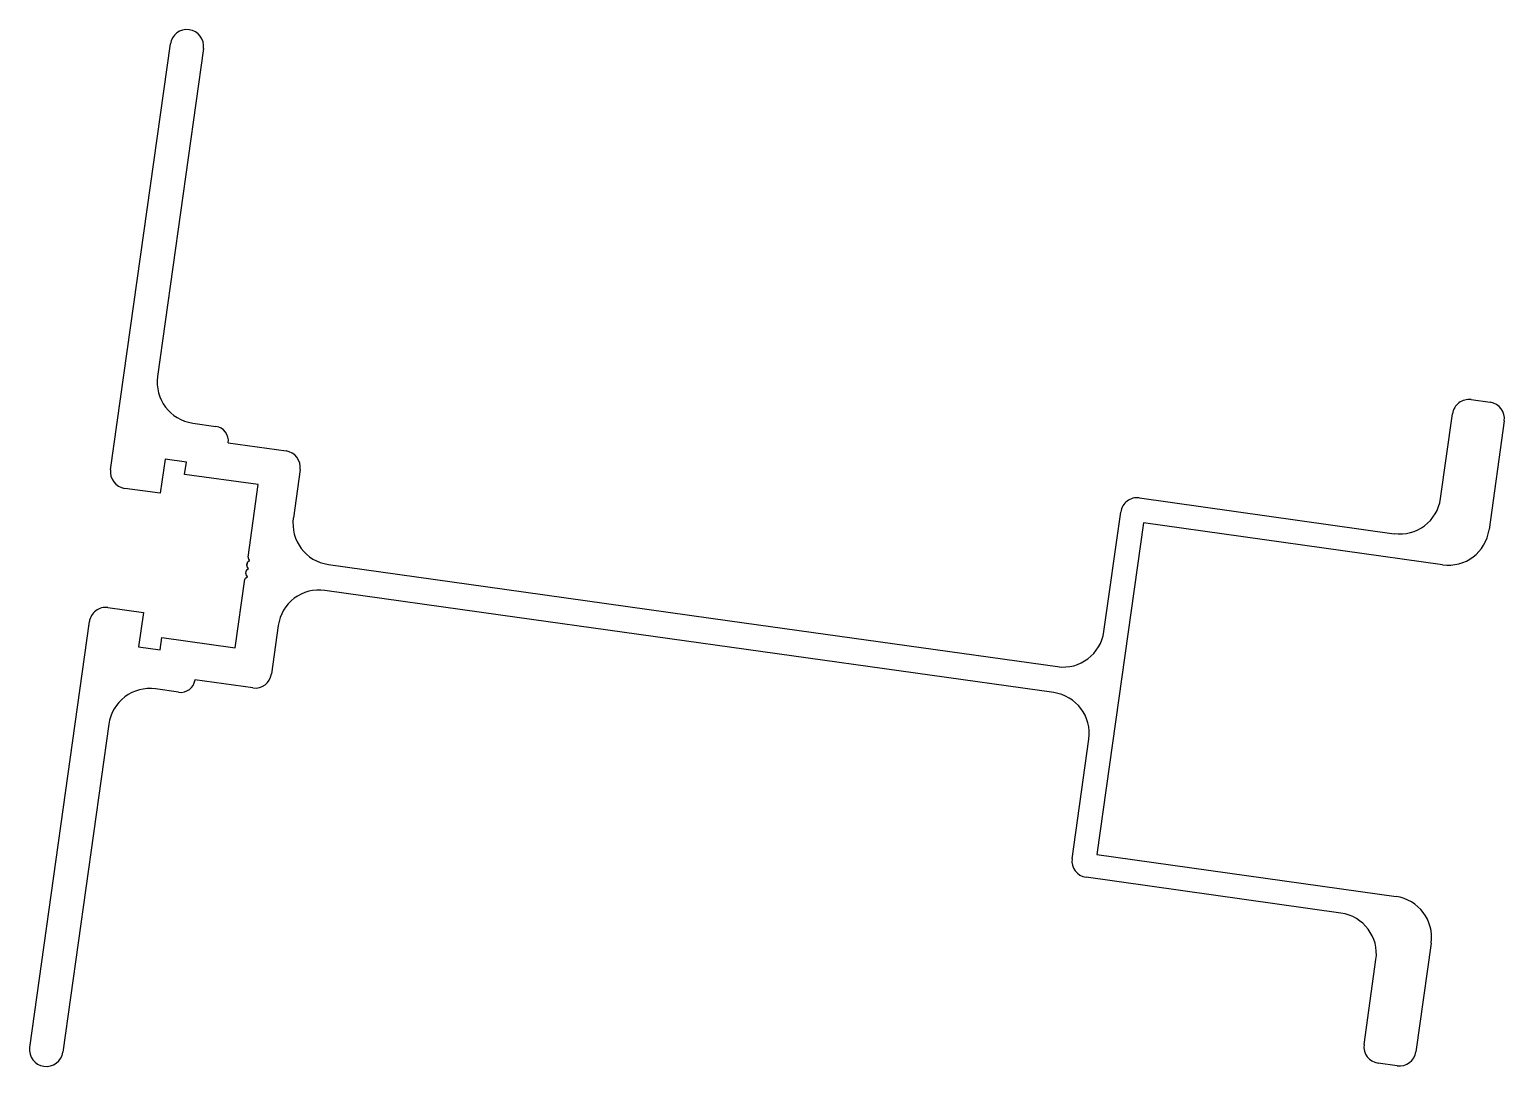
# Model space of a CAD drawing. Header units: inches. Extents: x -91 to 88, y -2 to 124.
import ezdxf

# ---------------------------------------------------------------- set-up
doc = ezdxf.new("R2010")
doc.units = ezdxf.units.IN
doc.header["$MEASUREMENT"] = 0

msp = doc.modelspace()

# ---------------------------------------------------------------- linework, layer by layer
at = {"color": 7}
for p, q in [((-81.55, 70.4), (-74.3, 122.06)), ((-70.27, 121.49), (-75.85, 81.7)), ((83.51, 78.9), (85.84, 78.58)), ((79.81, 66.9), (81.25, 77.2)), ((-71.59, 76.05), (-68.79, 75.66)), ((87.54, 76.32), (85.69, 63.13)), ((-67.28, 73.67), (-60.26, 72.68)), ((-74.95, 71.7), (-75.54, 67.54)), ((-72.36, 71.33), (-74.95, 71.7)), ((-72.57, 69.84), (-72.36, 71.33)), ((-63.64, 68.59), (-72.57, 69.84)), ((-58.56, 70.43), (-59.38, 64.55)), ((-75.54, 67.54), (-79.84, 68.14)), ((-64.88, 59.79), (-63.64, 68.59)), ((43.26, 66.98), (74.16, 62.64)), ((38.97, 50.77), (41, 65.27)), ((43.76, 63.96), (38.12, 23.71)), ((80.05, 58.87), (43.76, 63.96)), ((-65.02, 58.8), (-64.98, 59.09)), ((-64.98, 59.09), (-65.02, 58.8)), ((-65.02, 58.8), (-64.98, 59.09)), ((-64.98, 59.09), (-65.02, 58.8)), ((-65.02, 58.8), (-64.98, 59.09)), ((-64.88, 59.26), (-64.68, 59.4)), ((-64.68, 59.42), (-64.83, 59.61)), ((-65.16, 57.28), (-64.96, 57.42)), ((-65.15, 57.81), (-65.11, 58.1)), ((-64.96, 57.43), (-65.11, 57.63)), ((-65.02, 58.8), (-65.02, 58.8)), ((-65.02, 58.27), (-64.82, 58.41)), ((-64.82, 58.43), (-64.97, 58.62)), ((-55.13, 58.91), (-33.78, 55.91)), ((-66.42, 48.79), (-65.25, 57.11)), ((-65.25, 57.11), (-65.25, 57.11)), ((-65.25, 57.11), (-65.25, 57.11)), ((-34.23, 52.77), (-55.57, 55.76)), ((-33.78, 55.91), (-6.43, 52.08)), ((-91.37, 0.32), (-84.13, 51.97)), ((-81.87, 53.67), (-77.56, 53.07)), ((-77.56, 53.07), (-78.15, 48.91)), ((32.88, 43.36), (-34.23, 52.77)), ((-6.43, 52.08), (33.32, 46.51)), ((-61.21, 51.5), (-62.04, 45.63)), ((-78.15, 48.91), (-75.55, 48.55)), ((-75.55, 48.55), (-75.34, 50.04)), ((-75.34, 50.04), (-66.42, 48.79)), ((-64.29, 43.92), (-71.32, 44.91)), ((-73.31, 43.41), (-76.12, 43.8)), ((-81.76, 39.54), (-87.34, -0.25)), ((35.1, 23.21), (37.14, 37.71)), ((38.12, 23.71), (74.41, 18.62)), ((67.71, 16.61), (36.8, 20.95)), ((78.66, 12.98), (76.81, -0.21)), ((70.53, 0.67), (71.97, 10.97)), ((74.56, -1.92), (72.23, -1.59))]:
    msp.add_line(p, q, dxfattribs=at)
for centre, radius, start, end in [((-72.29, 121.77), 2.03, 352.02, 172.02), ((-70.9, 81.01), 5, 172.02, 262.02), ((83.24, 76.92), 2, 82.02, 172.02), ((85.56, 76.6), 2, 352.02, 82.02), ((-69.03, 73.91), 1.77, 352.02, 82.02), ((-60.54, 70.7), 2, 352.02, 82.02), ((-79.57, 70.12), 2, 172.02, 262.02), ((42.98, 65), 2, 82.02, 172.02), ((74.86, 67.6), 5, 262.02, 352.02), ((-54.43, 63.86), 5, 172.02, 262.02), ((80.74, 63.82), 5, 262.02, 352.02), ((-64.73, 59.06), 0.25, 127.02, 172.02), ((-64.63, 59.76), 0.25, 172.02, 217.02), ((-64.69, 59.41), 0.008, 307.02, 37.02), ((-65.01, 57.08), 0.25, 127.02, 172.02), ((-64.91, 57.78), 0.25, 172.02, 217.02), ((-64.87, 58.07), 0.25, 127.02, 172.02), ((-64.77, 58.77), 0.25, 172.02, 217.02), ((-64.97, 57.43), 0.008, 307.02, 37.02), ((-64.83, 58.42), 0.008, 307.02, 37.02), ((-56.26, 50.81), 5, 82.02, 172.02), ((-82.15, 51.69), 2, 82.02, 172.02), ((34.01, 51.46), 5, 262.02, 352.02), ((-73.06, 45.15), 1.77, 262.02, 352.02), ((-64.02, 45.91), 2, 262.02, 352.02), ((-76.81, 38.85), 5, 82.02, 172.02), ((32.18, 38.41), 5, 352.02, 82.02), ((37.08, 22.93), 2, 172.02, 262.02), ((73.71, 13.67), 5, 352.02, 82.02), ((67.02, 11.66), 5, 352.02, 82.02), ((-89.36, 0.03), 2.03, 172.02, 352.02), ((72.51, 0.39), 2, 172.02, 262.02), ((74.83, 0.07), 2, 262.02, 352.02)]:
    msp.add_arc(centre, radius, start, end, dxfattribs=at)

doc.saveas('drawing.dxf')
